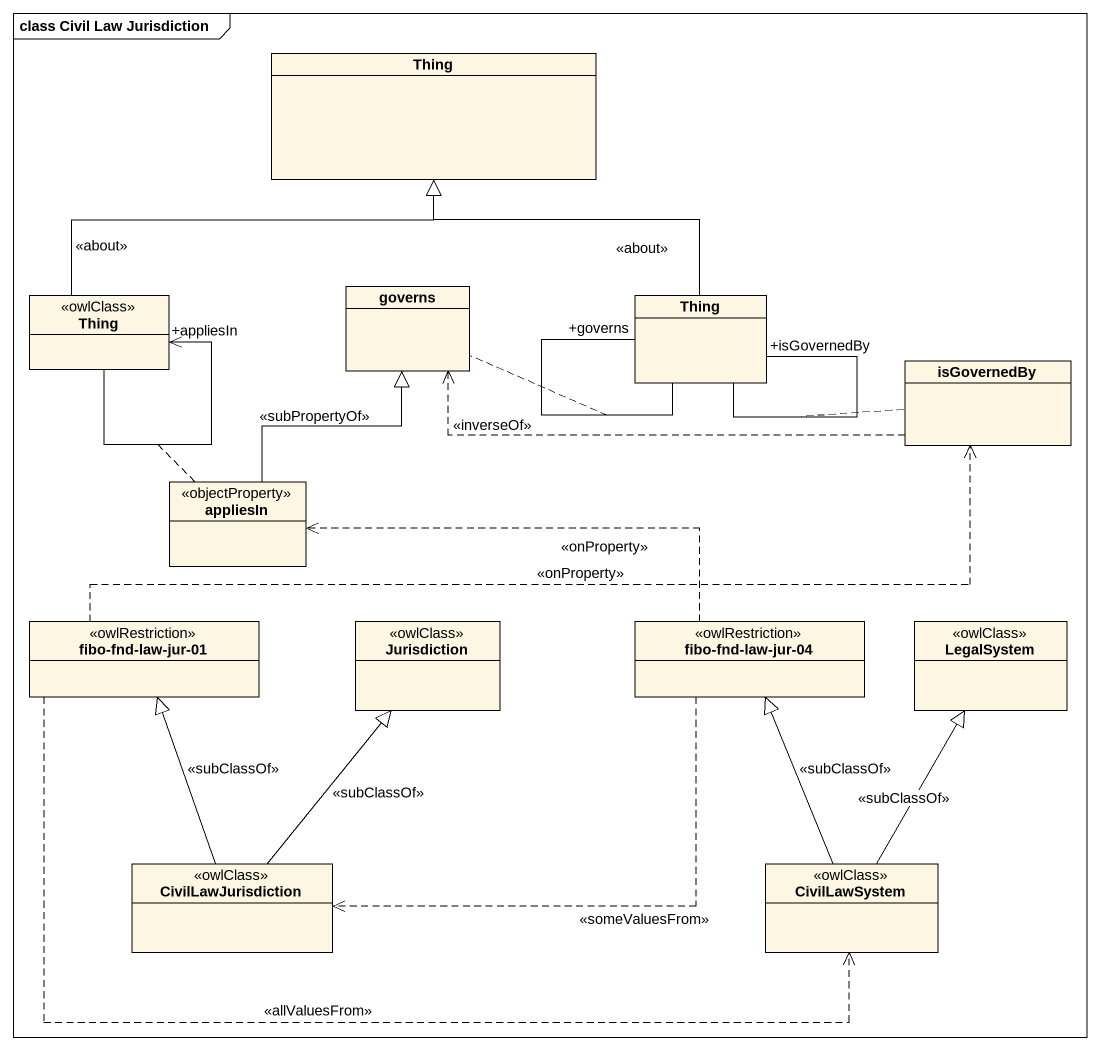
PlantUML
@startuml
mainframe class Civil Law Jurisdiction
hide circle
hide empty members
class Thing
class "Thing" as Thing_2 <<owlClass>>
class governs
class "Thing" as Thing_3
class isGovernedBy
class appliesIn <<objectProperty>>
class "fibo-fnd-law-jur-01" as fibo_fnd_law_jur_01 <<owlRestriction>>
class Jurisdiction <<owlClass>>
class "fibo-fnd-law-jur-04" as fibo_fnd_law_jur_04 <<owlRestriction>>
class LegalSystem <<owlClass>>
class CivilLawJurisdiction <<owlClass>>
class CivilLawSystem <<owlClass>>
Thing_2 -up-|> Thing : <<about>>
Thing_2 --> "+appliesIn" Thing_2
(Thing_2, Thing_2) .. appliesIn
Thing_3 -up-|> Thing : <<about>>
Thing_3 -- "+isGovernedBy" Thing_3
(Thing_3, Thing_3) .. isGovernedBy
Thing_3 -- "+governs" Thing_3
(Thing_3, Thing_3) .. governs
isGovernedBy .left.> governs : <<inverseOf>>
appliesIn -up-|> governs : <<subPropertyOf>>
fibo_fnd_law_jur_01 .right.> isGovernedBy : <<onProperty>>
fibo_fnd_law_jur_01 .right.> CivilLawSystem : <<allValuesFrom>>
fibo_fnd_law_jur_04 .left.> appliesIn : <<onProperty>>
fibo_fnd_law_jur_04 .left.> CivilLawJurisdiction : <<someValuesFrom>>
CivilLawJurisdiction -up-|> fibo_fnd_law_jur_01 : <<subClassOf>>
CivilLawJurisdiction -up-|> Jurisdiction : <<subClassOf>>
CivilLawSystem -up-|> fibo_fnd_law_jur_04 : <<subClassOf>>
CivilLawSystem -up-|> LegalSystem : <<subClassOf>>
@enduml
